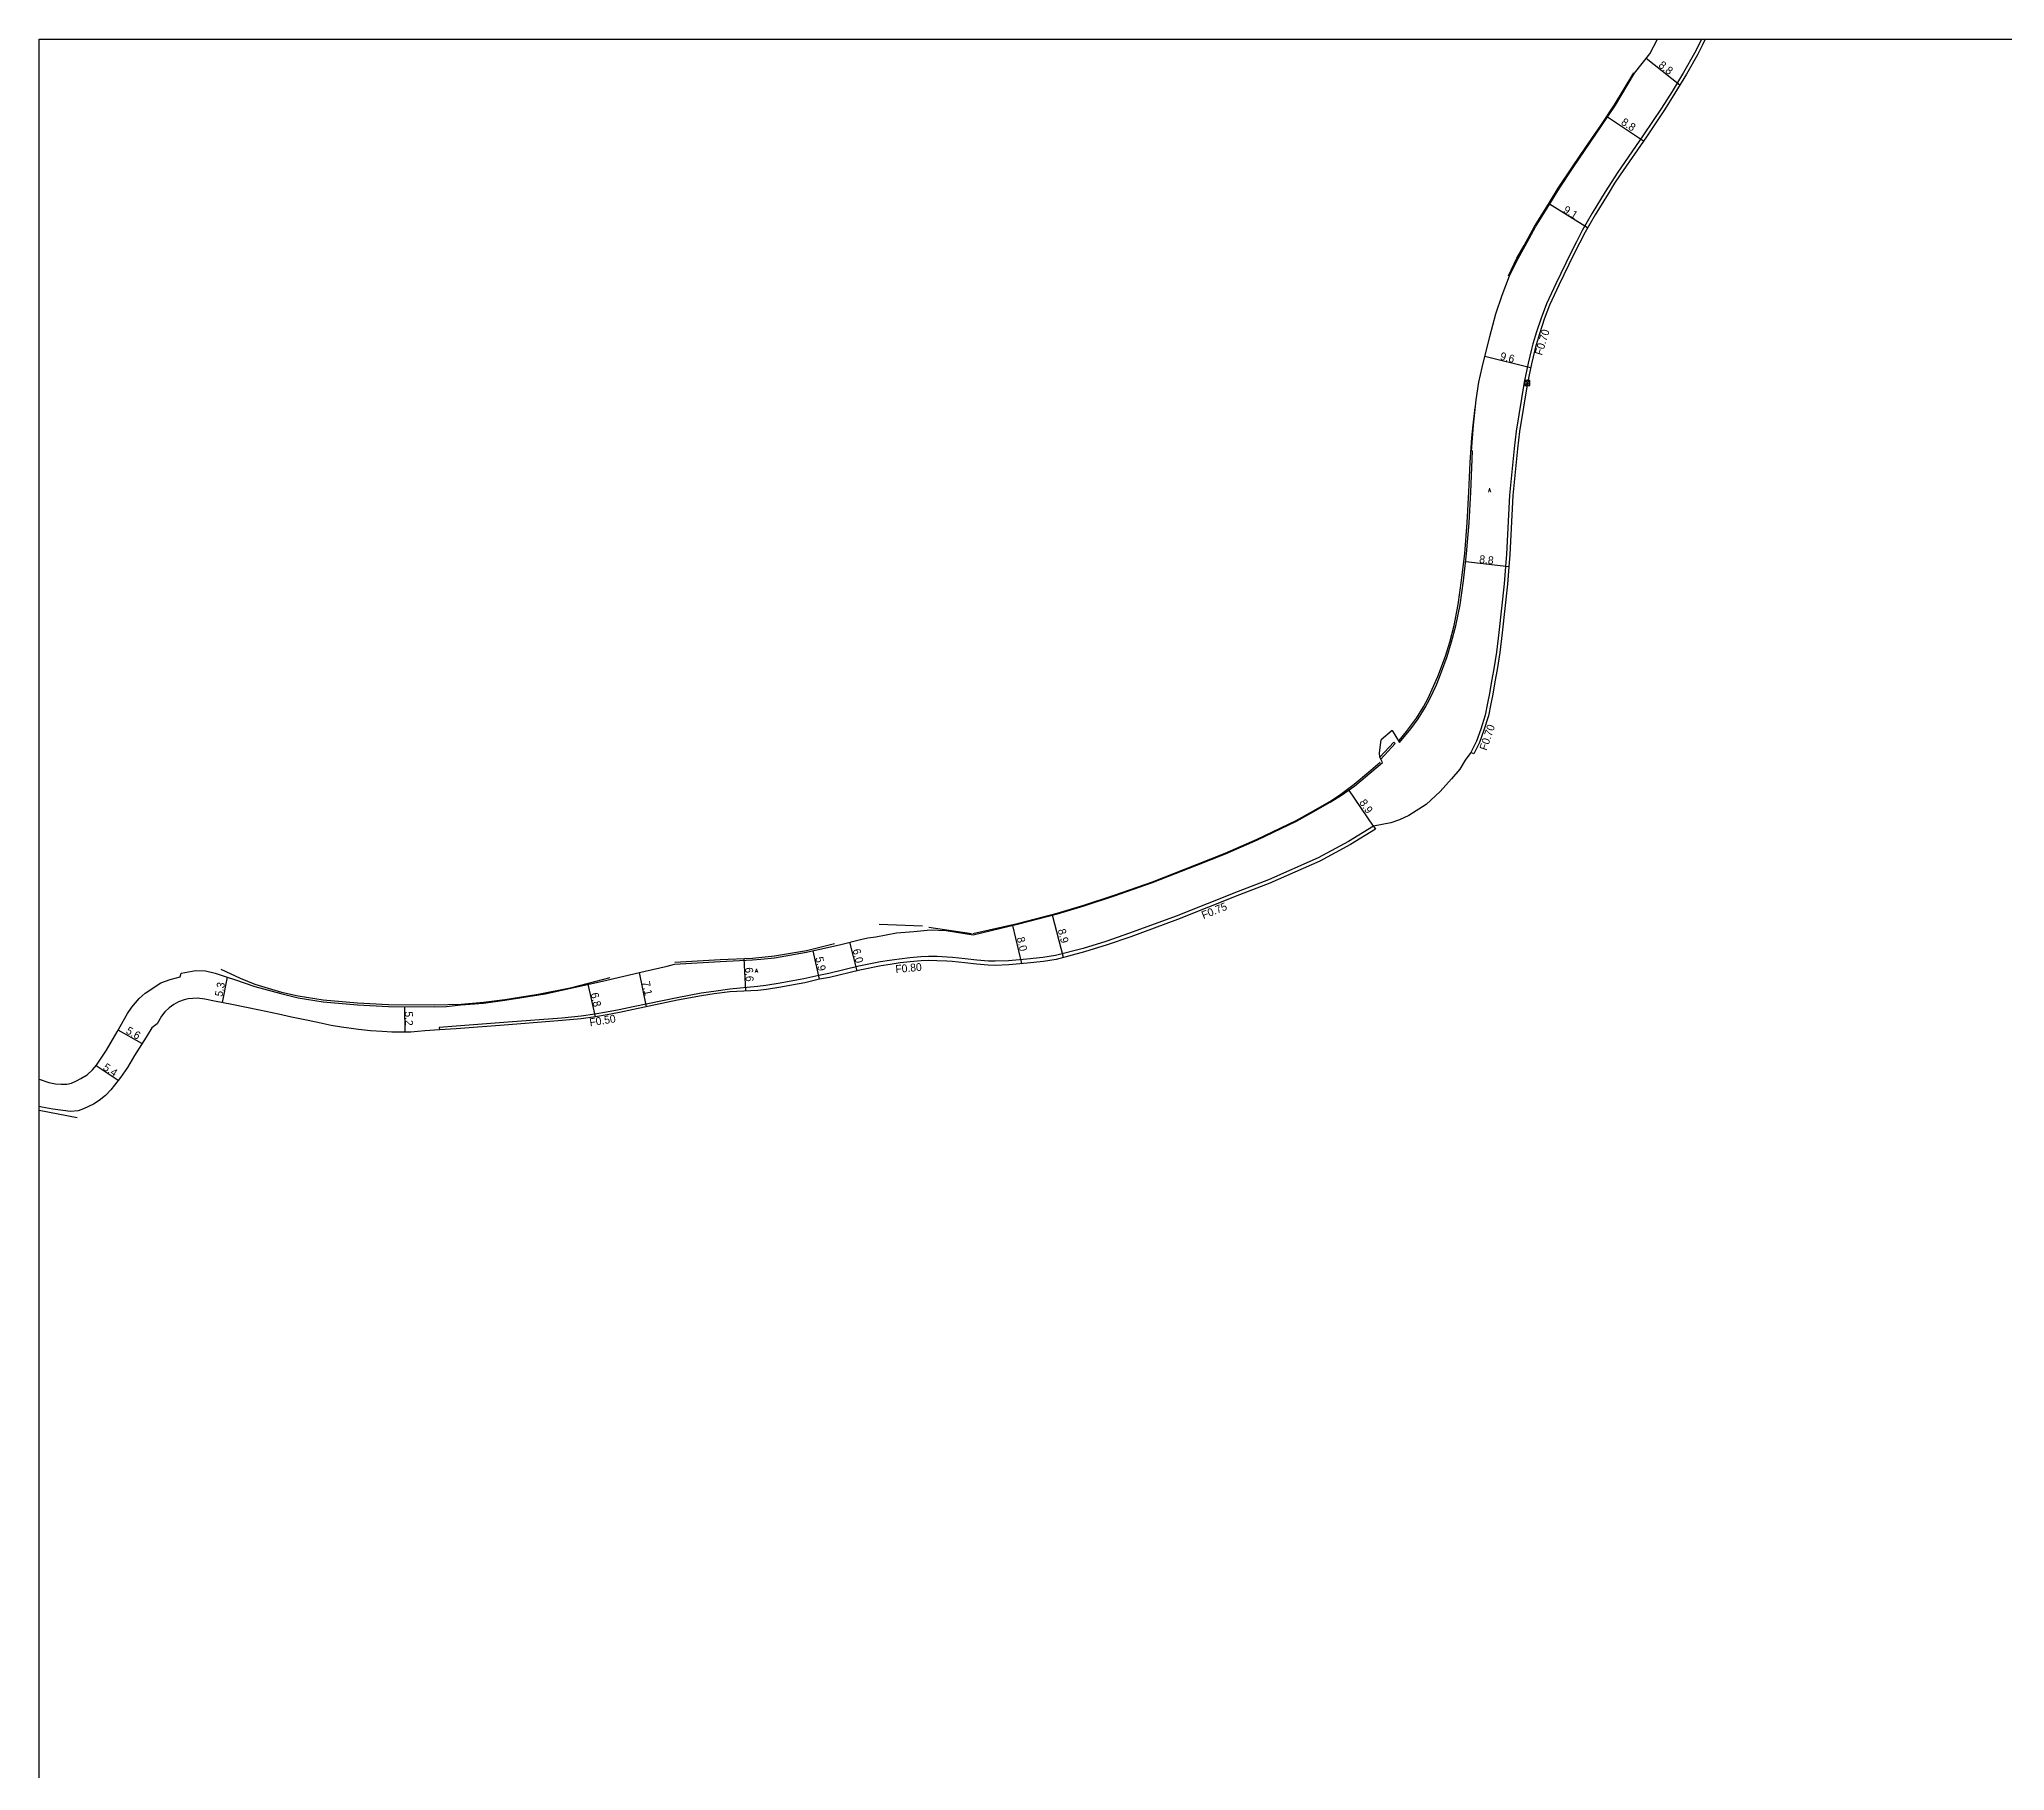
# Model space of a CAD drawing. Header units: metres. Extents: x -16001 to -12000, y -96000 to -93000.
# Drawn here: x -16000 to -15600, y -93352.4 to -93000 of the extents above; entities that cross this region are included whole.
import ezdxf

# ---------------------------------------------------------------- set-up
doc = ezdxf.new("R2010")
doc.units = ezdxf.units.M
doc.header["$LTSCALE"] = 2.5
for name, color, linetype in [('その他', 7, 'Continuous'), ('側溝・桝', 7, 'Continuous'), ('図郭', 7, 'Continuous'), ('幅員', 7, 'Continuous'), ('歩道・分離帯・安全施設', 7, 'Continuous'), ('舗装', 7, 'Continuous'), ('道路', 7, 'Continuous')]:
    doc.layers.add(name, color=color, linetype=linetype)
doc.styles.get("Standard").update_dxf_attribs({"font": ''})
doc.styles.add('YOKO_DECO', font='txt.shx', dxfattribs={"bigfont": 'extfont.shx'})
doc.styles.get('Standard').set_extended_font_data('@MS PGothic')

# ---------------------------------------------------------------- blocks, each defined once
blk = doc.blocks.new('910910')
blk.add_lwpolyline([(1, -1), (1, 1), (-1, 1), (-1, -1)], close=True)
for points in [[(-0.84, 0.84), (0.84, -0.84)], [(-0.84, -0.84), (0.84, 0.84)]]:
    blk.add_lwpolyline(points)

msp = doc.modelspace()

# ---------------------------------------------------------------- linework, layer by layer
at = {"layer": '側溝・桝'}
for points in [[(-15661.71, -93000), (-15662.16, -93000.97), (-15663.14, -93002.84), (-15665.35, -93006.78), (-15667.69, -93010.62), (-15669.83, -93014.02), (-15673.48, -93019.45), (-15678.84, -93027.24), (-15679.96, -93028.93), (-15681.3, -93031.07), (-15683.97, -93035.41), (-15685.96, -93038.92), (-15687.14, -93041.21), (-15688.29, -93043.47), (-15691.38, -93049.78), (-15693.27, -93053.87), (-15694.36, -93056.74), (-15695.29, -93059.53), (-15696.03, -93061.98), (-15696.3, -93063.06), (-15696.99, -93065.93), (-15697.8, -93069.79), (-15699.43, -93079.77), (-15699.81, -93083.32), (-15700.79, -93092.8), (-15701.37, -93104.81), (-15701.59, -93107.3), (-15701.9, -93110.85), (-15702.95, -93120.76), (-15703.46, -93124.72), (-15703.99, -93128.14), (-15704.43, -93130.64), (-15704.85, -93133.14), (-15705.28, -93135.12), (-15705.75, -93137.57), (-15706.63, -93140.4), (-15707.52, -93142.85), (-15708.66, -93145.17)], [(-15727.2, -93146.13), (-15724.34, -93143.05), (-15724.02, -93143.35)], [(-15724.02, -93143.35), (-15726.98, -93146.53)], [(-15728.43, -93160.15), (-15733.54, -93163.26), (-15739.69, -93166.61), (-15749.85, -93171.08), (-15755.99, -93173.46), (-15768.59, -93178.49), (-15778.12, -93181.97), (-15782.94, -93183.63), (-15787.52, -93185.04), (-15793.18, -93186.51)], [(-15812.84, -93187.04), (-15814.15, -93186.91), (-15815.22, -93186.82), (-15817.28, -93186.72), (-15819.01, -93186.69), (-15820.59, -93186.75), (-15822.85, -93186.97), (-15824.93, -93187.21), (-15826.95, -93187.5), (-15828.82, -93187.81), (-15833.19, -93188.68), (-15839.34, -93190.14), (-15841.37, -93190.54), (-15844.37, -93191.24), (-15846.64, -93191.68), (-15849.25, -93192.12), (-15852.12, -93192.6), (-15853.82, -93192.78), (-15859.49, -93193.37), (-15862.74, -93193.81), (-15865.31, -93194.16), (-15870.21, -93195.08), (-15879.17, -93196.97), (-15881.99, -93197.55), (-15884.54, -93198.02), (-15886.91, -93198.44), (-15889.75, -93198.84), (-15893.67, -93199.22), (-15904.58, -93200.07), (-15915.19, -93200.91), (-15918.6, -93201.13), (-15918.56, -93201.65)], [(-15793.18, -93186.51), (-15795.75, -93186.88), (-15799.02, -93187.21), (-15802.74, -93187.56), (-15805.46, -93187.68), (-15806.85, -93187.66), (-15809.16, -93187.42), (-15811.58, -93187.16), (-15812.84, -93187.04)]]:
    msp.add_lwpolyline(points, dxfattribs=at)
at = {"layer": '図郭'}
msp.add_lwpolyline([(-16000, -93000), (-15200, -93000), (-15200, -93600), (-16000, -93600)], close=True, dxfattribs=at)
at = {"layer": '幅員'}
for points in [[(-15666.09, -93009.31), (-15672.98, -93003.9)], [(-15673.52, -93020.71), (-15680.86, -93015.87)], [(-15684.88, -93038.4), (-15692.61, -93033.57)], [(-15696.49, -93066.86), (-15705.8, -93064.6)], [(-15700.9, -93107.36), (-15709.69, -93106.39)], [(-15728.43, -93160.15), (-15733.46, -93152.79)], [(-15791.53, -93186.91), (-15793.77, -93178.29)], [(-15833.52, -93189.6), (-15835.01, -93183.8)], [(-15801.94, -93180.36), (-15800.13, -93188.14)], [(-15856.23, -93193.72), (-15856.55, -93187.09)], [(-15841.2, -93191.34), (-15842.5, -93185.54)], [(-15961.8, -93190.9), (-15962.8, -93196.06)], [(-15877.94, -93189.95), (-15876.47, -93196.94)], [(-15886.83, -93198.96), (-15888.31, -93192.34)], [(-15925.67, -93196.9), (-15925.61, -93202.11)], [(-15979.1, -93204.41), (-15983.96, -93201.68)], [(-15983.97, -93211.94), (-15988.44, -93208.93)]]:
    msp.add_lwpolyline(points, dxfattribs=at)
at = {"layer": '歩道・分離帯・安全施設'}
for points in [[(-15700.97, -93048.13), (-15699.26, -93044.58), (-15697.82, -93041.97), (-15695.69, -93038.12), (-15692.64, -93033.22), (-15690.85, -93030.27), (-15687.96, -93025.98), (-15685.22, -93021.95), (-15682.18, -93017.56), (-15679.39, -93013.32), (-15675.46, -93006.8)], [(-15723.26, -93142.74), (-15721.76, -93140.88), (-15721.14, -93140.11), (-15719.69, -93138.16), (-15718.31, -93135.87), (-15717.35, -93134.09), (-15715.36, -93129.72), (-15713.84, -93125.56), (-15712.94, -93122.72), (-15712.02, -93119.33), (-15711.24, -93115.05), (-15710.53, -93110.17), (-15709.86, -93104.68), (-15709.37, -93098.42), (-15709.03, -93092.12), (-15708.78, -93086.13), (-15708.46, -93081.12), (-15708.2, -93078.53), (-15707.79, -93074.94)], [(-15737.38, -93155.14), (-15735.13, -93153.67), (-15732.39, -93151.65), (-15729.45, -93149.16), (-15727.13, -93147.12)], [(-15810, -93182.01), (-15800.65, -93179.9), (-15792.81, -93177.9), (-15787.4, -93176.26), (-15781.21, -93174.18), (-15773.47, -93171.5), (-15764.46, -93167.99), (-15758.62, -93165.65), (-15752.12, -93162.82), (-15744.21, -93159.02), (-15741.31, -93157.39), (-15737.38, -93155.14)], [(-15829.05, -93180.13), (-15820.27, -93180.44)], [(-15818.96, -93180.7), (-15810.25, -93182.02)], [(-15870.67, -93187.85), (-15861.41, -93187.33), (-15854.82, -93187.01), (-15850.36, -93186.59), (-15843.86, -93185.47), (-15838.16, -93184.06)], [(-15963.03, -93189.28), (-15959.12, -93191.12), (-15956.12, -93192.35), (-15950.69, -93193.94), (-15947.33, -93194.71), (-15942.23, -93195.51), (-15935.25, -93196.1), (-15928.94, -93196.44), (-15919.64, -93196.53), (-15914.17, -93196.39), (-15909.62, -93196.02), (-15905.28, -93195.48), (-15898.47, -93194.35), (-15891.62, -93192.98), (-15883.82, -93190.99)], [(-16000, -93217.96), (-15992.3, -93219.44)]]:
    msp.add_lwpolyline(points, dxfattribs=at)
at = {"layer": '道路'}
for points in [[(-15724.66, -93140.72), (-15723.15, -93143.13), (-15720.86, -93140.39), (-15719.4, -93138.32), (-15717.96, -93136.03), (-15717.01, -93134.22), (-15715.66, -93131.39), (-15715.01, -93129.85), (-15713.48, -93125.66), (-15712.56, -93122.67), (-15711.68, -93119.42), (-15710.83, -93115.09), (-15710.12, -93110.22), (-15709.51, -93104.75), (-15708.98, -93098.4), (-15708.68, -93092.19), (-15708.3, -93083.79), (-15708.55, -93083.82), (-15708.14, -93078.53), (-15707.55, -93073.37), (-15707.03, -93069.79), (-15706.33, -93066.79), (-15704.8, -93060.5), (-15703.57, -93055.85), (-15702.28, -93052.09), (-15700.76, -93048.17), (-15699.04, -93044.62), (-15697.6, -93042.01), (-15695.47, -93038.15), (-15692.42, -93033.26), (-15690.63, -93030.3), (-15687.8, -93026.08), (-15682.03, -93017.64), (-15679.24, -93013.39), (-15675.31, -93006.87), (-15672.25, -93002.97), (-15670.66, -93000)], [(-15660.95, -93000), (-15661.55, -93001.28), (-15662.54, -93003.16), (-15664.76, -93007.13), (-15667.11, -93010.98), (-15669.26, -93014.39), (-15672.91, -93019.83), (-15678.27, -93027.62), (-15679.39, -93029.3), (-15680.72, -93031.43), (-15683.38, -93035.76), (-15685.36, -93039.24), (-15686.53, -93041.52), (-15687.68, -93043.77), (-15690.76, -93050.07), (-15692.64, -93054.13), (-15693.71, -93056.97), (-15694.64, -93059.74), (-15695.37, -93062.16), (-15695.64, -93063.22), (-15696.32, -93066.08), (-15697.13, -93069.91), (-15698.75, -93079.86), (-15699.13, -93083.39), (-15700.11, -93092.85), (-15700.69, -93104.86), (-15700.9, -93107.36), (-15701.22, -93110.92), (-15702.27, -93120.84), (-15702.78, -93124.82), (-15703.31, -93128.25), (-15703.76, -93130.76), (-15704.18, -93133.27), (-15704.61, -93135.26), (-15705.09, -93137.74), (-15705.99, -93140.62), (-15706.89, -93143.12), (-15708.05, -93145.47), (-15708.66, -93145.17), (-15709.78, -93146.76), (-15710.91, -93148.56), (-15712.56, -93150.51), (-15714.88, -93153.13), (-15717.75, -93155.77), (-15721.24, -93157.97), (-15723.17, -93158.9), (-15724.95, -93159.52), (-15728.43, -93160.15), (-15728.03, -93160.8)], [(-15737.25, -93155.26), (-15735, -93153.85), (-15732.23, -93151.95), (-15726.64, -93147.19), (-15727.2, -93146.13), (-15727.23, -93145.22), (-15726.92, -93142.62)], [(-15724.66, -93140.72), (-15726.92, -93142.62)], [(-15809.91, -93182.3), (-15800.62, -93180.03), (-15792.77, -93178.04), (-15787.35, -93176.39), (-15781.17, -93174.32), (-15773.42, -93171.64), (-15764.4, -93168.12), (-15758.56, -93165.78), (-15752.06, -93162.94), (-15744.14, -93159.15), (-15741.24, -93157.52), (-15737.25, -93155.26)], [(-15728.03, -93160.8), (-15733.16, -93163.91), (-15739.36, -93167.28), (-15749.56, -93171.77), (-15755.71, -93174.16), (-15768.32, -93179.2), (-15777.86, -93182.68), (-15782.7, -93184.34), (-15787.31, -93185.77), (-15793.02, -93187.32), (-15795.65, -93187.69), (-15798.94, -93188.03), (-15802.69, -93188.38), (-15805.45, -93188.5), (-15806.9, -93188.48), (-15809.25, -93188.23), (-15811.66, -93187.98), (-15812.92, -93187.86)], [(-15986.32, -93205.78), (-15984.15, -93202.01), (-15982.05, -93198.28), (-15981.14, -93197.02), (-15979.66, -93195.28), (-15978.44, -93194.17), (-15975.3, -93192.06), (-15973.4, -93191.35), (-15971.36, -93190.82), (-15971.16, -93190.09), (-15968.16, -93189.53), (-15966.21, -93189.61), (-15964.18, -93190.11), (-15961.8, -93190.9), (-15960.26, -93191.4), (-15956.11, -93192.78), (-15950.83, -93194.21), (-15947.33, -93195.14), (-15942.23, -93195.94), (-15935.25, -93196.52), (-15928.93, -93196.87), (-15919.63, -93196.96), (-15917.11, -93196.85), (-15914.18, -93196.56), (-15909.61, -93196.2), (-15905.26, -93195.61), (-15897.07, -93194.3), (-15885.38, -93191.69), (-15876.72, -93189.66), (-15872.2, -93188.66), (-15870.7, -93188.23), (-15861.43, -93187.71), (-15854.85, -93187.39), (-15853.12, -93187.23), (-15850.39, -93186.97), (-15843.89, -93185.85), (-15836.87, -93184.28), (-15832.9, -93183.26), (-15831.36, -93182.87), (-15829.77, -93182.71), (-15825.57, -93181.85), (-15822.03, -93181.6), (-15818.59, -93181.27), (-15815.4, -93181.42), (-15809.91, -93182.3)], [(-15812.92, -93187.86), (-15814.23, -93187.73), (-15815.27, -93187.64), (-15817.31, -93187.55), (-15819, -93187.51), (-15820.53, -93187.57), (-15822.77, -93187.79), (-15824.82, -93188.02), (-15826.82, -93188.31), (-15828.67, -93188.62), (-15833.01, -93189.48), (-15839.16, -93190.94), (-15841.2, -93191.34), (-15844.2, -93192.05), (-15846.49, -93192.49), (-15849.11, -93192.94), (-15852.01, -93193.41), (-15853.73, -93193.59), (-15859.43, -93193.89), (-15862.67, -93194.33), (-15865.23, -93194.68), (-15870.11, -93195.59), (-15879.07, -93197.48), (-15881.89, -93198.07), (-15884.45, -93198.54), (-15886.83, -93198.96), (-15889.69, -93199.36), (-15893.62, -93199.74), (-15904.54, -93200.59), (-15915.15, -93201.43), (-15918.56, -93201.65), (-15921.54, -93201.85), (-15924.36, -93202.09), (-15926.41, -93202.12), (-15928.28, -93202.08), (-15930.19, -93201.98), (-15932.6, -93201.81), (-15935.03, -93201.56), (-15938.53, -93201.08), (-15940.59, -93200.72), (-15943.63, -93200.08), (-15945.97, -93199.59), (-15948.7, -93199.03), (-15951.33, -93198.45), (-15955.16, -93197.65), (-15960.81, -93196.44), (-15964.34, -93195.76), (-15966.32, -93195.38), (-15967.83, -93195.21), (-15968.77, -93195.25), (-15969.68, -93195.34), (-15970.54, -93195.51), (-15971.65, -93195.9), (-15972.63, -93196.46), (-15973.56, -93197.16), (-15974.45, -93197.97), (-15975.13, -93198.82), (-15976.04, -93200.38), (-15977.1, -93201.22), (-15978.27, -93203.11), (-15980.64, -93206.84), (-15982.08, -93209.31), (-15983.49, -93211.31), (-15984.69, -93212.9), (-15985.46, -93213.83), (-15986.5, -93214.97), (-15987.79, -93216.02), (-15989, -93216.75), (-15991.02, -93217.72), (-15992.11, -93218.13), (-15993.67, -93218.26), (-15997.28, -93217.76), (-15999.51, -93217.34), (-16000, -93217.24)], [(-16000, -93211.67), (-15998.03, -93212.37), (-15996.71, -93212.64), (-15995.54, -93212.71), (-15994.4, -93212.66), (-15993.45, -93212.45), (-15992.42, -93212.03), (-15991.52, -93211.56), (-15990.28, -93210.79), (-15989.18, -93209.78), (-15988.35, -93208.79), (-15986.32, -93205.78)]]:
    msp.add_lwpolyline(points, dxfattribs=at)

# ---------------------------------------------------------------- block references
at = {"layer": 'その他', "xscale": 0.5, "yscale": 0.5, "zscale": 0.5}
msp.add_blockref('910910', (-15697.13, -93069.94, 311), dxfattribs=at)

# ---------------------------------------------------------------- texts
at = {"layer": '側溝・桝'}
for s, rotation, p in [('F0.70', 73, (-15694.16, -93064.45)), ('F0.70', 71, (-15705.44, -93144.88)), ('F0.75', 22, (-15763.06, -93179.12)), ('F0.80', 5, (-15825.69, -93190.06)), ('F0.50', 9, (-15887.89, -93200.92))]:
    msp.add_text(s, height=1.6, rotation=rotation, dxfattribs=at).set_placement(p)
at = {"layer": '幅員'}
for s, rotation, p in [('8.8', 322, (-15670.59, -93005.53)), ('8.8', 327, (-15678.22, -93017.24)), ('9.1', 328, (-15690, -93035.12)), ('9.6', 346, (-15702.81, -93065.19)), ('8.8', 354, (-15706.99, -93106.58)), ('8.9', 304, (-15731.42, -93155.35)), ('8.0', 283.0636, (-15801.08, -93182.92)), ('8.9', 284.5391, (-15792.73, -93181.3)), ('5.9', 283, (-15842.08, -93186.95)), ('6.0', 284, (-15834.5, -93185.35)), ('5.3', 79, (-15962.74, -93194.97)), ('7.1', 282, (-15877.35, -93191.91)), ('6.6', 273, (-15856.35, -93188.94)), ('6.8', 283, (-15887.81, -93194.25)), ('5.2', 271, (-15925.59, -93197.88)), ('5.6', 331, (-15982.52, -93202.26)), ('5.4', 326, (-15987.19, -93209.63))]:
    msp.add_text(s, height=1.6, rotation=rotation, dxfattribs=at).set_placement(p)
at = {"layer": '舗装', "style": 'YOKO_DECO'}
for p in [(-15705.12, -93092.15, 311.31), (-15854.31, -93189.97, 316.6)]:
    msp.add_text('A', height=0.75, dxfattribs=at).set_placement(p)

doc.saveas('drawing.dxf')
